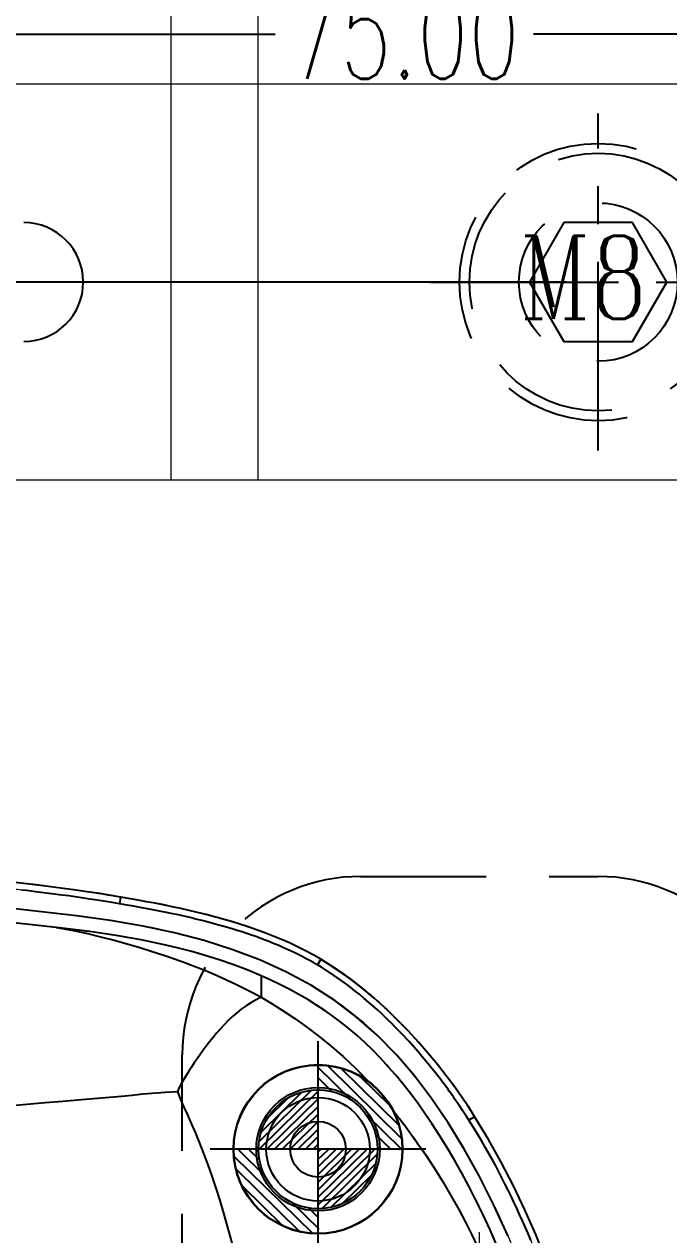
# Model space of a CAD drawing. Header units: inches. Extents: x 133169 to 134399, y -43543 to -42673.
# Drawn here: x 133842.9 to 133875.4, y -42968.4 to -42907.3 of the extents above; entities that cross this region are included whole.
import ezdxf

# ---------------------------------------------------------------- set-up
doc = ezdxf.new("R2010")
doc.units = ezdxf.units.IN
doc.header["$LTSCALE"] = 2
doc.header["$MEASUREMENT"] = 0
doc.header["$PDMODE"] = 3
doc.header["$PDSIZE"] = 0.3125
for name, pattern in [('ACAD_ISO02W100', [15, 12, -3]), ('ACAD_ISO08W100', [36, 24, -3, 6, -3]), ('CENTER', [50.8, 31.75, -6.35, 6.35, -6.35]), ('HIDDEN', [9.525, 6.35, -3.175])]:
    doc.linetypes.add(name, pattern=pattern)
doc.layers.get('0').update_dxf_attribs({"linetype": 'CONTINUOUS'})
doc.layers.get('Defpoints').update_dxf_attribs({"linetype": 'CONTINUOUS'})
for name, color, linetype in [('CAV-COR', 1, 'CONTINUOUS'), ('CL', 1, 'ACAD_ISO08W100'), ('Layer3', 3, 'CONTINUOUS'), ('PIN', 4, 'CONTINUOUS'), ('Ru', 8, 'CONTINUOUS'), ('SCREW', 52, 'HIDDEN'), ('SP', 3, 'CONTINUOUS'), ('壓塊', 137, 'CONTINUOUS')]:
    doc.layers.add(name, color=color, linetype=linetype)
for name, color, linetype, lineweight in [('dim', 3, 'CONTINUOUS', 15), ('PRODUCT', 1, 'CONTINUOUS', 15), ('枕位', 75, 'CONTINUOUS', 15), ('螺絲', 42, 'ACAD_ISO02W100', 15)]:
    doc.layers.add(name, color=color, linetype=linetype, lineweight=lineweight)
doc.styles.add('ROMANC', font='romanc', dxfattribs={"width": 0.6, "height": 1})
doc.styles.get("Standard").update_dxf_attribs({"font": 'txt.shx', "width": 0.67})
doc.dimstyles.new('2.00', dxfattribs={"dimtxt": 4.5, "dimasz": 3.5, "dimexe": 0.666, "dimexo": 0.626, "dimgap": 1, "dimtad": 0, "dimzin": 0, "dimdsep": 46, "dimtxsty": 'Standard', "dimcen": 0.09, "dimclrd": 3, "dimclre": 3, "dimclrt": 7, "dimazin": 0, "dimtfac": 1, "dimtofl": 0, "dimtmove": 0, "dimatfit": 0, "dimfxl": 0, "dimtolj": 1, "dimtzin": 0, "dimarcsym": 0})

# ---------------------------------------------------------------- blocks, each defined once
blk = doc.blocks.new('20160723.115749')
at = {"layer": 'SCREW', "linetype": 'CENTER', "ltscale": 0.15}
for p, q in [((0, -8.5), (0, 8.5)), ((-8.5, 0), (8.5, 0))]:
    blk.add_line(p, q, dxfattribs=at)
at = {"layer": 'SCREW', "ltscale": 0.5}
blk.add_lwpolyline([(-1.732, 3), (-3.464, 0), (-1.732, -3), (1.732, -3), (3.464, 0), (1.732, 3)], close=True, dxfattribs=at)
for radius in [7, 6.5, 4]:
    blk.add_circle((0, 0), radius, dxfattribs=at)
at = {"layer": 'Layer3', "style": 'ROMANC', "width": 0.8}
blk.add_text('M8', height=4.1865, dxfattribs=at).set_placement((-3.976, -1.858))
blk = doc.blocks.new('20160812.091803')
at = {"layer": 'PRODUCT', "linetype": 'ByBlock'}
for p, q in [((-27.875, 58.763), (-27.691, 58.475)), ((-35.827, 50.993), (-35.533, 50.819)), ((-38.957, 40.884), (-38.958, 40.894)), ((-38.957, 40.884), (-38.62, 40.832))]:
    blk.add_line(p, q, dxfattribs=at)
for radius in [4.271, 3.115, 2.613, 1.407]:
    blk.add_circle((-26.231, 50.853), radius, dxfattribs=at)
for points, start_tangent, end_tangent in [([(39.557, 18.412), (39.557, 27.25), (39.041, 34.548), (37.914, 42.506), (35.801, 49.328), (30.336, 55.753), (21.681, 60.715), (6, 64.386), (-2.43, 64.551), (-11.478, 63.569), (-18.131, 61.857), (-27.223, 57.635), (-32.887, 52.83), (-36.505, 45.958), (-38.357, 35.556), (-39.014, 26.504), (-39.068, 19.244), (-39.078, 18.412)], (-0.00885, 0.999961), (-0.014743, -0.999891)), ([(-38.375, 18.412), (-38.365, 19.237), (-38.31, 26.483), (-38.066, 30.964), (-37.658, 35.486), (-37.003, 40.756), (-35.836, 45.741), (-32.343, 52.384), (-29.836, 54.887), (-26.847, 57.04), (-17.91, 61.189), (-11.349, 62.878), (-2.402, 63.848), (5.94, 63.685), (21.415, 60.064), (29.894, 55.205), (32.913, 52.317), (35.174, 49.007), (36.4, 45.862), (37.223, 42.373), (38.342, 34.475), (38.853, 27.23), (38.871, 22.543), (38.854, 18.412)], (0.014728, 0.999892), (0.008555, -0.999963)), ([(-16.608, 63.68), (-17.519, 63.414), (-18.439, 63.124), (-19.374, 62.811), (-20.346, 62.467), (-21.347, 62.087), (-22.323, 61.682), (-23.245, 61.267), (-24.131, 60.846), (-25.007, 60.409), (-25.9, 59.936), (-26.848, 59.395), (-27.875, 58.763)], (-0.962987, -0.269549), (-0.843632, -0.536921)), ([(-17.06, 63.195), (-18.004, 62.905), (-18.96, 62.591), (-19.946, 62.249), (-20.97, 61.868), (-21.983, 61.456), (-22.94, 61.032), (-23.856, 60.599), (-24.757, 60.153), (-25.67, 59.672), (-26.639, 59.121), (-27.691, 58.475)], (-0.959395, -0.282066), (-0.843563, -0.53703)), ([(-28.136, 54.676), (-27.557, 55.13), (-25.996, 56.256), (-24.369, 57.283), (-22.688, 58.222), (-20.958, 59.065), (-19.183, 59.81), (-18.281, 60.144), (-17.369, 60.453), (-16.449, 60.742), (-15.536, 61.028)], (0.780583, 0.625053), (0.951589, 0.307373)), ([(-27.875, 58.763), (-28.076, 58.634)], (-0.843544, -0.537061), (-0.837431, -0.546543)), ([(-28.532, 58.33), (-28.789, 58.156), (-29.067, 57.967), (-29.368, 57.756), (-29.697, 57.517), (-30.051, 57.249), (-30.411, 56.964), (-30.767, 56.673), (-31.119, 56.381), (-31.491, 56.063), (-31.898, 55.698), (-32.335, 55.284), (-32.813, 54.814), (-33.343, 54.267), (-33.914, 53.632), (-34.486, 52.94), (-34.997, 52.264), (-35.439, 51.62)], (-0.829326, -0.558765), (-0.545477, -0.838126)), ([(-27.691, 58.475), (-27.889, 58.348), (-28.105, 58.205), (-28.341, 58.047), (-28.597, 57.874)], (-0.843523, -0.537093), (-0.82742, -0.561584)), ([(-28.076, 58.634), (-28.295, 58.489), (-28.532, 58.33)], (-0.837431, -0.546543), (-0.829326, -0.558765)), ([(-28.597, 57.874), (-28.873, 57.685), (-29.17, 57.477), (-29.494, 57.242), (-29.841, 56.979), (-30.197, 56.698), (-30.55, 56.41), (-30.9, 56.119), (-31.266, 55.806), (-31.666, 55.447), (-32.098, 55.038), (-32.571, 54.573), (-33.093, 54.033), (-33.655, 53.409), (-34.218, 52.728), (-34.72, 52.064), (-35.153, 51.433)], (-0.82742, -0.561584), (-0.545462, -0.838135)), ([(-31.329, 51.64), (-30.458, 52.603), (-30.09, 52.97), (-29.713, 53.327)], (0.646595, 0.762833), (0.735337, 0.677702)), ([(-35.439, 51.62), (-35.827, 50.993)], (-0.545477, -0.838126), (-0.509168, -0.860667)), ([(-35.153, 51.433), (-35.533, 50.819)], (-0.545462, -0.838135), (-0.509096, -0.86071)), ([(-33.903, 47.988), (-33.401, 48.807), (-32.876, 49.614), (-32.318, 50.397), (-31.728, 51.157), (-31.329, 51.64)], (0.517162, 0.855888), (0.646595, 0.762833)), ([(-35.827, 50.993), (-36.007, 50.681), (-36.196, 50.33), (-36.396, 49.936)], (-0.509258, -0.860614), (-0.44028, -0.89786)), ([(-35.533, 50.819), (-35.708, 50.515), (-35.893, 50.172)], (-0.509223, -0.860635), (-0.463663, -0.886012)), ([(-35.893, 50.172), (-36.089, 49.786)], (-0.463663, -0.886012), (-0.440278, -0.897862)), ([(-36.396, 49.936), (-36.605, 49.494), (-36.777, 49.109)], (-0.44028, -0.89786), (-0.398891, -0.916998)), ([(-36.089, 49.786), (-36.295, 49.352), (-36.51, 48.867), (-36.731, 48.329)], (-0.440278, -0.897862), (-0.367202, -0.930141)), ([(-38.959, 40.894), (-38.682, 42.437), (-38.275, 44.392), (-37.732, 46.446), (-37.007, 48.56), (-36.779, 49.11)], (0.147823, 0.989014), (0.397068, 0.917789)), ([(-36.777, 49.109), (-36.824, 49.001), (-37.049, 48.454), (-37.283, 47.833), (-37.523, 47.124), (-37.753, 46.372), (-37.96, 45.632), (-38.143, 44.924), (-38.306, 44.242), (-38.452, 43.576), (-38.587, 42.914), (-38.711, 42.27), (-38.832, 41.616)], (-0.398891, -0.916998), (-0.178904, -0.983867)), ([(-36.731, 48.329), (-36.961, 47.718), (-37.197, 47.02), (-37.425, 46.276), (-37.63, 45.543), (-37.812, 44.841), (-37.973, 44.165), (-38.118, 43.505), (-38.252, 42.847), (-38.375, 42.206), (-38.496, 41.555)], (-0.367202, -0.930141), (-0.178978, -0.983853)), ([(-37.342, 38.134), (-37.214, 38.775), (-36.887, 40.14), (-36.514, 41.492), (-36.1, 42.833), (-35.64, 44.159), (-35.128, 45.465), (-34.545, 46.741), (-33.903, 47.988)], (0.182279, 0.983247), (0.475282, 0.879833)), ([(-34.986, 47.987), (-34.812, 47.987)], (1, 0.000137), (0.999997, 0.002244)), ([(-34.812, 47.987), (-34.792, 47.987), (-34.553, 47.988), (-34.262, 47.988), (-33.903, 47.988)], (0.999997, 0.002244), (1, -0.000834)), ([(-33.903, 47.988), (-33.809, 47.813), (-33.711, 47.63), (-33.492, 47.262), (-33.232, 46.896), (-32.926, 46.527), (-32.571, 46.168), (-32.178, 45.809), (-31.749, 45.452), (-31.288, 45.099), (-30.8, 44.747), (-30.281, 44.403), (-30.011, 44.234), (-29.736, 44.062), (-29.452, 43.89), (-29.145, 43.749)], (0.491185, -0.871055), (0.944569, -0.328314)), ([(-29.145, 43.749), (-28.662, 43.943), (-28.17, 44.165), (-27.671, 44.391), (-27.162, 44.613), (-26.106, 45.035), (-25.01, 45.44), (-23.873, 45.823), (-22.691, 46.171), (-21.491, 46.506), (-20.273, 46.835), (-19.036, 47.15), (-17.784, 47.456), (-17.154, 47.607), (-16.522, 47.76), (-15.887, 47.912), (-15.241, 48.027)], (0.940395, 0.340085), (0.992416, 0.122924)), ([(-28.09, 31.979), (-28.13, 32.509), (-28.196, 33.01), (-28.257, 33.516), (-28.31, 34.026), (-28.412, 35.039), (-28.499, 36.051), (-28.586, 37.051), (-28.664, 38.043), (-28.747, 39.029), (-28.834, 40.008), (-28.922, 40.975), (-29.012, 41.918), (-29.086, 42.84), (-29.12, 43.293), (-29.145, 43.749)], (-0.019053, 0.999818), (-0.033777, 0.999429)), ([(-38.832, 41.616), (-38.957, 40.884)], (-0.178904, -0.983867), (-0.153161, -0.988201)), ([(-38.496, 41.555), (-38.62, 40.832)], (-0.178978, -0.983853), (-0.153197, -0.988196)), ([(-40.377, 25.636), (-40.271, 27.889), (-40.135, 30.53), (-39.949, 33.003), (-39.725, 35.324), (-39.464, 37.516), (-39.167, 39.59), (-38.957, 40.898)], (0.020737, 0.999785), (0.151218, 0.9885)), ([(-38.957, 40.884), (-39, 40.615), (-39.047, 40.32), (-39.099, 39.995), (-39.156, 39.637), (-39.202, 39.343)], (-0.152616, -0.988286), (-0.151847, -0.988404)), ([(-38.662, 40.561), (-38.71, 40.266)], (-0.156552, -0.98767), (-0.159004, -0.987278)), ([(-38.62, 40.832), (-38.662, 40.561)], (-0.152562, -0.988294), (-0.156552, -0.98767)), ([(-38.71, 40.266), (-38.762, 39.941), (-38.819, 39.584), (-38.88, 39.189), (-38.945, 38.753), (-39.013, 38.272), (-39.084, 37.75), (-39.151, 37.225), (-39.212, 36.74), (-39.266, 36.294), (-39.314, 35.879), (-39.357, 35.481), (-39.397, 35.088), (-39.437, 34.686), (-39.478, 34.259), (-39.523, 33.799), (-39.57, 33.294), (-39.621, 32.735), (-39.673, 32.113), (-39.725, 31.42), (-39.774, 30.652), (-39.818, 29.831), (-39.858, 29.021), (-39.897, 28.284), (-39.936, 27.63), (-39.971, 27.049), (-39.998, 26.525)], (-0.159004, -0.987278), (-0.046853, -0.998902)), ([(-39.202, 39.343), (-39.218, 39.24), (-39.283, 38.803), (-39.352, 38.319), (-39.396, 37.992)], (-0.151847, -0.988404), (-0.132186, -0.991225)), ([(-39.396, 37.992), (-39.422, 37.794), (-39.49, 37.269), (-39.551, 36.782), (-39.562, 36.691)], (-0.132186, -0.991225), (-0.122228, -0.992502)), ([(-39.562, 36.691), (-39.605, 36.335), (-39.64, 36.034)], (-0.122228, -0.992502), (-0.113425, -0.993547)), ([(-39.64, 36.034), (-39.654, 35.917), (-39.697, 35.517), (-39.737, 35.122), (-39.777, 34.719), (-39.818, 34.292), (-39.863, 33.831), (-39.91, 33.325), (-39.961, 32.765), (-40.013, 32.14), (-40.065, 31.444), (-40.115, 30.672), (-40.159, 29.848), (-40.199, 29.038), (-40.237, 28.303), (-40.276, 27.651), (-40.304, 27.195)], (-0.113425, -0.993547), (-0.059178, -0.998247))]:
    blk.add_spline(points, degree=3, dxfattribs=dict(at, start_tangent=start_tangent, end_tangent=end_tangent))
blk = doc.blocks.new('20140813.092309')
at = {"layer": '螺絲', "color": 137, "linetype": 'CENTER', "ltscale": 0.25}
for p, q in [((0, -7.042), (0, 7.042)), ((-7, 0), (7, 0))]:
    blk.add_line(p, q, dxfattribs=at)
at = {"layer": '螺絲', "color": 137, "linetype": 'Continuous'}
blk.add_lwpolyline([(-1.443, 2.5), (-2.887, 0), (-1.443, -2.5), (1.443, -2.5), (2.887, 0), (1.443, 2.5)], close=True, dxfattribs=at)
at = {"layer": '螺絲', "color": 137, "linetype": 'HIDDEN'}
blk.add_circle((0, 0), 5.5, dxfattribs=at)
at = {"layer": '螺絲', "color": 137}
for radius in [5, 3]:
    blk.add_circle((0, 0), radius, dxfattribs=at)
at = {"layer": 'dim', "style": 'ROMANC', "width": 0.8}
blk.add_text('M6', height=3.1716, dxfattribs=at).set_placement((-2.976, -1.589))
blk = doc.blocks.new('20160825.135956')
at = {"color": 8, "linetype": 'HIDDEN'}
blk.add_circle((0, 0), 26.5, dxfattribs=at)
at = {"layer": 'SP', "linetype": 'CENTER', "ltscale": 0.25}
for p, q in [((0, -30), (0, 30)), ((-30, 0), (30, 0))]:
    blk.add_line(p, q, dxfattribs=at)
at = {"layer": 'SP', "linetype": 'HIDDEN'}
for radius in [25, 24]:
    blk.add_circle((0, 0), radius, dxfattribs=at)
at = {"layer": 'dim', "insert": (-7.14, -8.167), "char_height": 5.4854, "attachment_point": 5}
blk.add_mtext('Ø50', dxfattribs=at)
at = {"layer": 'SP'}
for s, p in [('S', (-8.209, 4.535)), ('P', (5.85, -9.617))]:
    blk.add_text(s, height=6.185, dxfattribs=at).set_placement(p)
blk = doc.blocks.new('*D34831')
at = {"layer": 'Defpoints', "color": 0}
for p in [(133821.864, -42902.843), (133821.864, -42907.794), (133896.864, -42909.691)]:
    blk.add_point(p, dxfattribs=at)
at = {"layer": 'dim', "color": 3, "linetype": 'ByBlock', "lineweight": -2}
for p, q in [((133821.864, -42903.469), (133821.864, -42908.46)), ((133896.864, -42909.065), (133896.864, -42907.128)), ((133825.364, -42907.794), (133855.549, -42907.794)), ((133893.364, -42907.794), (133868.604, -42907.794))]:
    blk.add_line(p, q, dxfattribs=at)
at = {"layer": 'dim', "color": 3, "linetype": 'ByBlock'}
for points in [[(133825.364, -42907.211), (133825.364, -42908.377), (133821.864, -42907.794)], [(133893.364, -42908.377), (133893.364, -42907.211), (133896.864, -42907.794)]]:
    blk.add_solid(points, dxfattribs=at)
at = {"layer": 'dim', "color": 7, "linetype": 'ByBlock', "insert": (133862.076, -42907.794), "char_height": 4.5, "attachment_point": 5}
blk.add_mtext('\\A1;75.00', dxfattribs=at)

msp = doc.modelspace()

# ---------------------------------------------------------------- hatches: boundary and pattern name
at = {"layer": 'PIN', "linetype": 'Continuous'}
h = msp.add_hatch(dxfattribs=at)
h.set_pattern_fill('ANSI31', color=135, scale=3.090909, angle=270.5, style=0)
h.set_pattern_definition([(315.5, (133540.28303, -42944.8378), (0.27080585, 0.27557404), [])])
h.paths.add_polyline_path([(133857.754, -42968.325, -0.414214), (133853.467, -42964.112), (133854.717, -42964.101, 0.414214), (133857.743, -42967.075)])
h.paths.add_polyline_path([(133860.717, -42964.049, 0.414214), (133857.691, -42961.075), (133857.68, -42959.825, -0.414214), (133861.967, -42964.038)])
h = msp.add_hatch(dxfattribs=at)
h.set_pattern_fill('ANSI31', color=135, scale=2.181818, angle=269.5, style=0)
h.set_pattern_definition([(224.5, (134081.7881, -42950.49586), (-0.19115707, 0.19452285), [])])
h.paths.add_polyline_path([(133857.717, -42964.075), (133854.717, -42964.049, -0.414214), (133857.743, -42961.075)])
h.paths.add_polyline_path([(133857.691, -42967.075), (133857.717, -42964.075), (133860.717, -42964.101, -0.414214)])

# ---------------------------------------------------------------- linework, layer by layer
at = {"layer": 'CAV-COR', "linetype": 'ByBlock'}
for p, q in [((133843.017, -42951.023), (133842.743, -42950.991)), ((133843.451, -42951.075), (133843.017, -42951.023)), ((133844.261, -42951.177), (133843.451, -42951.075)), ((133844.789, -42951.245), (133844.261, -42951.177)), ((133845.136, -42951.292), (133844.789, -42951.245)), ((133845.462, -42951.338), (133845.136, -42951.292)), ((133845.768, -42951.383), (133845.462, -42951.338)), ((133846.189, -42951.446), (133845.768, -42951.383)), ((133846.696, -42951.175), (133846.043, -42951.075)), ((133846.571, -42951.506), (133846.189, -42951.446)), ((133847.33, -42951.628), (133846.571, -42951.506)), ((133847.696, -42951.686), (133847.33, -42951.628)), ((133847.748, -42951.348), (133847.696, -42951.686)), ((133847.759, -42951.348), (133847.76, -42951.348)), ((133848.242, -42951.43), (133847.76, -42951.348)), ((133849.284, -42951.971), (133848.642, -42951.85)), ((133849.711, -42952.054), (133849.284, -42951.971)), ((133843.436, -42952.76), (133842.357, -42952.649)), ((133844.184, -42952.842), (133843.436, -42952.76)), ((133844.511, -42952.879), (133844.184, -42952.842)), ((133845.353, -42952.98), (133844.511, -42952.879)), ((133856.685, -42953.855), (133856.28, -42953.665)), ((133857.856, -42954.481), (133857.683, -42954.773)), ((133854.851, -42955.32), (133854.853, -42956.149)), ((133854.853, -42956.149), (133854.852, -42956.402)), ((133863.274, -42959.756), (133863.082, -42959.524)), ((133845.769, -42961.57), (133847.789, -42961.389)), ((133841.91, -42961.893), (133843.947, -42961.717)), ((133864.855, -42961.881), (133864.614, -42961.527)), ((133865.018, -42962.124), (133864.855, -42961.881)), ((133865.118, -42962.275), (133865.018, -42962.124)), ((133865.212, -42962.417), (133865.118, -42962.275)), ((133865.625, -42962.433), (133865.339, -42962.614))]:
    msp.add_line(p, q, dxfattribs=at)
for points in [[(133843.966, -42950.789), (133843.484, -42950.729), (133843.015, -42950.673), (133842.56, -42950.623), (133842.118, -42950.577), (133840.873, -42950.453)], [(133846.043, -42951.075), (133845.502, -42950.996), (133844.975, -42950.923), (133843.966, -42950.789)], [(133847.76, -42951.348), (133847.173, -42951.251), (133846.696, -42951.175)], [(133852.736, -42952.409), (133852.491, -42952.342), (133852.064, -42952.23), (133851.638, -42952.123), (133851.21, -42952.022), (133850.783, -42951.925), (133850.354, -42951.833), (133849.925, -42951.744), (133849.495, -42951.66), (133849.063, -42951.579), (133848.63, -42951.499), (133848.242, -42951.43)], [(133867.317, -42968.469), (133866.6, -42966.899), (133865.853, -42965.421), (133865.084, -42964.034), (133864.286, -42962.738), (133863.45, -42961.519), (133862.581, -42960.373), (133861.675, -42959.305), (133860.704, -42958.314), (133859.662, -42957.402), (133858.557, -42956.569), (133857.381, -42955.812), (133856.13, -42955.134), (133854.808, -42954.533), (133853.422, -42954.002), (133851.975, -42953.544), (133850.464, -42953.156), (133848.888, -42952.819), (133847.236, -42952.534), (133845.518, -42952.3), (133843.762, -42952.089), (133841.986, -42951.892)], [(133848.642, -42951.85), (133848.419, -42951.81), (133848.186, -42951.769), (133847.696, -42951.686)], [(133857.683, -42954.773), (133857.586, -42954.715), (133857.485, -42954.657), (133857.379, -42954.598), (133857.269, -42954.537), (133857.155, -42954.475), (133857.036, -42954.412), (133856.912, -42954.348), (133856.783, -42954.283), (133856.65, -42954.217), (133856.51, -42954.149), (133856.366, -42954.081), (133856.216, -42954.011), (133856.06, -42953.94), (133855.898, -42953.868), (133855.731, -42953.796), (133855.558, -42953.723), (133855.38, -42953.649), (133855.193, -42953.575), (133854.998, -42953.499), (133854.794, -42953.422), (133854.582, -42953.345), (133854.357, -42953.266), (133854.123, -42953.187), (133853.884, -42953.108), (133853.639, -42953.031), (133853.389, -42952.955), (133853.14, -42952.881), (133852.894, -42952.81), (133852.649, -42952.742), (133852.407, -42952.676), (133852.17, -42952.613), (133851.936, -42952.552), (133851.705, -42952.494), (133851.477, -42952.438), (133851.253, -42952.384), (133851.029, -42952.333), (133850.808, -42952.283), (133850.589, -42952.235), (133850.369, -42952.188), (133850.149, -42952.142), (133849.711, -42952.054)], [(133844.511, -42952.879), (133845.276, -42953.017), (133846.015, -42953.175), (133846.728, -42953.347), (133847.415, -42953.527), (133848.079, -42953.712), (133848.72, -42953.9), (133849.339, -42954.091), (133849.936, -42954.285), (133850.512, -42954.482), (133851.068, -42954.682), (133851.603, -42954.885), (133852.12, -42955.091), (133852.618, -42955.302), (133853.097, -42955.518), (133853.559, -42955.738), (133854.006, -42955.96), (133854.437, -42956.182), (133854.852, -42956.402)], [(133854.617, -42952.995), (133854.194, -42952.85), (133853.77, -42952.712), (133853.344, -42952.583), (133852.917, -42952.46), (133852.736, -42952.409)], [(133854.851, -42955.32), (133854.134, -42955.019), (133853.422, -42954.749), (133852.72, -42954.507), (133852.026, -42954.289), (133851.344, -42954.094), (133850.678, -42953.922), (133850.03, -42953.769), (133849.401, -42953.632), (133848.791, -42953.51), (133848.197, -42953.401), (133847.623, -42953.304), (133847.092, -42953.22), (133846.625, -42953.149), (133846.2, -42953.09), (133845.353, -42952.98)], [(133856.28, -42953.665), (133855.869, -42953.484), (133855.455, -42953.312), (133855.038, -42953.149), (133854.617, -42952.995)], [(133857.863, -42954.485), (133857.476, -42954.265), (133857.083, -42954.055), (133856.685, -42953.855)], [(133864.979, -42961.445), (133864.601, -42960.916), (133864.191, -42960.367), (133863.749, -42959.801), (133863.28, -42959.234), (133862.786, -42958.667), (133862.265, -42958.098), (133861.719, -42957.539), (133861.151, -42956.99), (133860.558, -42956.45), (133859.934, -42955.928), (133859.275, -42955.428), (133858.585, -42954.947), (133857.863, -42954.485)], [(133866.761, -42968.961), (133866.406, -42968.15), (133866.052, -42967.38), (133865.693, -42966.64), (133865.328, -42965.93), (133864.962, -42965.251), (133864.594, -42964.599), (133864.224, -42963.975), (133863.854, -42963.379), (133863.484, -42962.81), (133863.116, -42962.267), (133862.749, -42961.751), (133862.379, -42961.257), (133862.011, -42960.788), (133861.643, -42960.341), (133861.266, -42959.907), (133860.876, -42959.483), (133860.478, -42959.075), (133860.077, -42958.687), (133859.675, -42958.324), (133859.272, -42957.983), (133858.866, -42957.66), (133858.461, -42957.357), (133858.054, -42957.073), (133857.634, -42956.797), (133857.198, -42956.525), (133856.749, -42956.263), (133856.288, -42956.012), (133855.817, -42955.773), (133855.338, -42955.543), (133854.851, -42955.32)], [(133862.779, -42959.165), (133862.67, -42959.039), (133862.555, -42958.91), (133862.436, -42958.777), (133862.311, -42958.64), (133862.18, -42958.5), (133862.045, -42958.356), (133861.902, -42958.207), (133861.754, -42958.055), (133861.6, -42957.898), (133861.437, -42957.735), (133861.266, -42957.566), (133861.086, -42957.391), (133860.897, -42957.212), (133860.698, -42957.028), (133860.488, -42956.839), (133860.273, -42956.651), (133860.049, -42956.461), (133859.82, -42956.271), (133859.592, -42956.088), (133859.368, -42955.914), (133859.146, -42955.746), (133858.928, -42955.586), (133858.715, -42955.434), (133858.505, -42955.291), (133858.297, -42955.153), (133858.091, -42955.02), (133857.886, -42954.893), (133857.683, -42954.773)], [(133854.852, -42956.402), (133854.592, -42956.541), (133854.332, -42956.686), (133854.083, -42956.842), (133853.844, -42957.01), (133853.613, -42957.189), (133853.391, -42957.38), (133853.181, -42957.581), (133852.98, -42957.789), (133852.786, -42958), (133852.598, -42958.215), (133852.417, -42958.431), (133852.244, -42958.648), (133852.077, -42958.865), (133851.915, -42959.081), (133851.759, -42959.296), (133851.609, -42959.509), (133851.465, -42959.721), (133851.327, -42959.932), (133851.195, -42960.14), (133851.066, -42960.345), (133850.815, -42960.748)], [(133854.852, -42956.402), (133855.395, -42956.733), (133855.964, -42957.09), (133856.552, -42957.48), (133857.158, -42957.912), (133857.776, -42958.383), (133858.395, -42958.885), (133859.005, -42959.415), (133859.605, -42959.984), (133860.191, -42960.593)], [(133863.082, -42959.524), (133862.983, -42959.406), (133862.779, -42959.165)], [(133864.414, -42961.237), (133864.342, -42961.136), (133864.266, -42961.031), (133864.188, -42960.923), (133864.106, -42960.812), (133864.021, -42960.698), (133863.933, -42960.582), (133863.843, -42960.464), (133863.751, -42960.346), (133863.657, -42960.227), (133863.562, -42960.109), (133863.466, -42959.991), (133863.274, -42959.756)], [(133850.815, -42960.748), (133850.703, -42960.951), (133850.613, -42961.161)], [(133847.789, -42961.389), (133848.324, -42961.337), (133848.873, -42961.286)], [(133848.873, -42961.286), (133850.015, -42961.196), (133850.613, -42961.161)], [(133850.613, -42961.161), (133850.756, -42961.524), (133850.928, -42961.916), (133851.119, -42962.333), (133851.319, -42962.78), (133851.525, -42963.258), (133851.73, -42963.764), (133851.936, -42964.297), (133852.145, -42964.856), (133852.353, -42965.434), (133852.559, -42966.036), (133852.757, -42966.661), (133852.944, -42967.294)], [(133864.614, -42961.527), (133864.549, -42961.433), (133864.414, -42961.237)], [(133865.639, -42962.456), (133865.325, -42961.959), (133864.979, -42961.445)], [(133843.947, -42961.717), (133844.834, -42961.647), (133845.769, -42961.57)], [(133861.54, -42962.17), (133862.11, -42962.901), (133862.646, -42963.627), (133863.146, -42964.347), (133863.611, -42965.061), (133864.044, -42965.764), (133864.447, -42966.45), (133864.818, -42967.116), (133865.161, -42967.762), (133865.478, -42968.391), (133865.77, -42969.001), (133866.039, -42969.592), (133866.288, -42970.168), (133866.519, -42970.729), (133866.731, -42971.273), (133866.929, -42971.804), (133867.113, -42972.324), (133867.283, -42972.832), (133867.443, -42973.332)], [(133865.339, -42962.614), (133865.298, -42962.551), (133865.212, -42962.417)], [(133868.459, -42968.656), (133868.32, -42968.322), (133868.18, -42967.998), (133868.038, -42967.68), (133867.896, -42967.366), (133867.753, -42967.057), (133867.609, -42966.752), (133867.463, -42966.449), (133867.317, -42966.148), (133867.169, -42965.849), (133867.017, -42965.548), (133866.862, -42965.247), (133866.703, -42964.944), (133866.536, -42964.635), (133866.361, -42964.32), (133866.179, -42963.998), (133865.985, -42963.667), (133865.781, -42963.325), (133865.565, -42962.975), (133865.339, -42962.614)], [(133869.691, -42970.969), (133869.217, -42969.661), (133868.706, -42968.383), (133868.16, -42967.133), (133867.58, -42965.916), (133866.966, -42964.731), (133866.32, -42963.577), (133865.639, -42962.456)], [(133852.944, -42967.294), (133853.299, -42968.557), (133853.467, -42969.169), (133853.626, -42969.756), (133853.774, -42970.324), (133853.914, -42970.873)]]:
    msp.add_lwpolyline(points, dxfattribs=at)
for radius in [4.271, 3.115, 2.613, 1.407]:
    msp.add_circle((133857.717, -42964.075), radius, dxfattribs=at)
at = {"layer": 'CL', "color": 7, "linetype": 'CENTER', "ltscale": 0.5}
msp.add_line((133971.864, -42920.306), (133671.864, -42920.306), dxfattribs=at)
at = {"layer": 'PIN', "color": 135, "linetype": 'Continuous'}
for p, q in [((133857.717, -42969.525), (133857.717, -42958.625)), ((133863.167, -42964.075), (133852.267, -42964.075))]:
    msp.add_line(p, q, dxfattribs=at)
for radius in [4.25, 3]:
    msp.add_circle((133857.717, -42964.075), radius, dxfattribs=at)
at = {"layer": 'Ru', "linetype": 'ByBlock'}
msp.add_arc((133842.864, -42920.306), 3, 270, 90, dxfattribs=at)
at = {"layer": '壓塊', "color": 67, "linetype": 'HIDDEN', "ltscale": 0.5}
msp.add_lwpolyline([(133859.864, -43030.306, -0.414214), (133850.864, -43021.306), (133850.864, -42959.306, -0.414214), (133859.864, -42950.306), (133871.864, -42950.306, -0.414214), (133880.864, -42959.306), (133880.864, -43021.306, -0.414214), (133871.864, -43030.306)], format="xyb", close=True, dxfattribs=at)
at = {"layer": '枕位', "linetype": 'ByBlock'}
for p, q in [((133850.306, -42930.306), (133850.306, -42889.94)), ((133854.69, -42930.306), (133854.69, -42899.922)), ((133838.31, -42910.306), (133896.864, -42910.306)), ((133896.864, -42930.306), (133838.31, -42930.306))]:
    msp.add_line(p, q, dxfattribs=at)

# ---------------------------------------------------------------- block references
at = {"layer": 'PRODUCT', "linetype": 'ByBlock', "rotation": -90.00000000000001}
msp.add_blockref('20160812.091803', (133806.864, -42990.306), dxfattribs=at)
at = {"layer": 'SCREW', "linetype": 'ByBlock'}
msp.add_blockref('20160723.115749', (133871.864, -42920.306), dxfattribs=at)
at = {"layer": 'SCREW', "linetype": 'ByBlock', "ltscale": 0.3}
msp.add_blockref('20140813.092309', (133865.864, -42975.306), dxfattribs=at)
at = {"layer": 'SP', "linetype": 'ByBlock'}
msp.add_blockref('20160825.135956', (133821.864, -42990.306), dxfattribs=at)

# ---------------------------------------------------------------- dimensions: what is measured, and where the dimension line sits
at = {"layer": 'dim', "linetype": 'ByBlock'}
dim = msp.add_linear_dim(base=(133821.864, -42907.794), p1=(133896.864, -42909.691), p2=(133821.864, -42902.843), angle=180, dimstyle='2.00', dxfattribs=at)
dim.commit()
dim.dimension.update_dxf_attribs({"geometry": '*D34831', "text_midpoint": (133862.076, -42907.794), "dimtype": 160})

doc.saveas('drawing.dxf')
